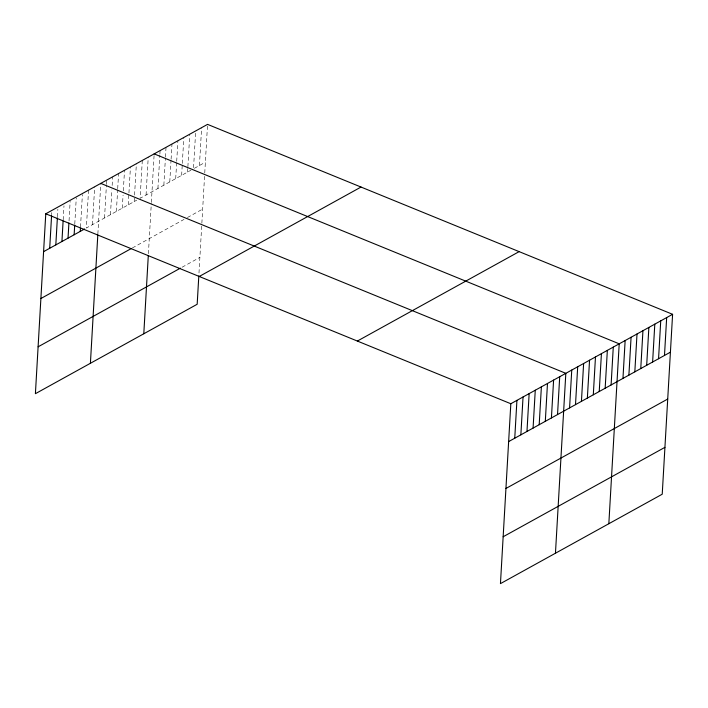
<?xml version="1.0" encoding="UTF-8"?>
<svg xmlns="http://www.w3.org/2000/svg" width="708" height="708" viewBox="0 0 708 708"><rect width="100%" height="100%" fill="white"/><g stroke="black" fill="none" stroke-linecap="round" stroke-linejoin="round"><path stroke-width="0.53" stroke-dasharray="3.54 2.66" d="M51.631 214.736L51.764 212.577M57.437 216.772L57.87 209.196M63.171 219.887L63.985 205.816M69.039 220.834L70.154 201.364M74.774 223.949L76.269 197.983M80.508 227.056L82.385 194.603M88.553 190.142L86.376 228.011L136.732 200.169M92.483 224.631L94.668 186.762M97.863 233.95L100.775 183.39M104.527 217.976L106.395 185.514M106.457 184.434L106.713 180.106M110.457 214.692L111.891 189.815M112.147 185.487L112.643 176.832M116.395 211.418L117.643 189.779M117.705 188.7L118.572 173.548M122.325 208.134L123.068 195.151M123.325 190.824L124.511 170.274M128.254 204.86L128.883 194.036M128.945 192.957L130.44 166.991M134.184 201.576L134.502 196.169M134.564 195.089L136.37 163.716M142.299 160.433L140.122 198.302L190.965 170.194M146.052 195.019L148.238 157.158M148.415 253.703L151.308 203.462M151.362 202.479L154.167 153.875M157.911 188.461L159.849 154.928M159.911 153.84L160.097 150.6M163.849 185.186L165.406 158.141M165.468 157.052L166.026 147.317M169.778 181.903L171.026 160.265M171.088 159.185L171.964 144.043M175.708 178.628L176.646 162.398M176.708 161.318L177.894 140.759M181.646 175.345L182.266 164.53M182.328 163.451L183.823 137.485M187.576 172.071L187.824 167.743M187.886 166.663L189.762 134.201M193.567 167.708L195.691 130.927M199.435 165.513L201.621 127.644M198.983 273.014L201.736 225.197M201.86 223.188L204.692 173.947M204.754 172.973L207.55 124.369M194.355 168.318L205.373 162.229M132.334 247.977L184.027 219.409M187.416 217.533L202.665 209.099M182.089 267.235L199.886 257.393"/><path stroke-width="1.06" d="M672.6 314.308L510.822 403.737L500.45 583.631L662.228 494.211L672.6 314.308L207.55 124.369L45.772 213.789L35.4 393.692L197.178 304.263L198.815 275.943M49.702 248.278L51.569 215.825M55.817 244.897L57.375 217.852M61.923 241.516L63.109 220.967M68.039 238.145L68.906 222.993M74.145 234.764L74.712 225.029M80.261 231.383L80.447 228.144M90.403 363.284L97.81 234.923M143.795 333.778L148.291 255.712M514.751 438.225L516.928 400.356M520.858 434.845L523.044 396.976M526.973 431.464L529.15 393.604M533.08 428.083L535.266 390.223M539.195 424.712L541.381 386.842M545.302 421.331L547.488 383.462M551.417 417.95L553.603 380.09M557.532 414.578L559.709 376.709M555.453 553.231L565.825 373.328L100.775 183.39M569.577 407.914L571.754 370.054M575.507 404.64L577.693 366.771M581.436 401.356L583.622 363.496M587.366 398.082L589.552 360.213M593.304 394.799L595.481 356.938M599.234 391.524L601.419 353.655M605.163 388.241L607.349 350.38M611.101 384.966L613.278 347.097M608.836 523.716L619.208 343.822L154.167 153.875M622.96 378.408L625.146 340.539M628.89 375.125L631.076 337.265M634.828 371.85L637.005 333.981M640.758 368.567L642.944 330.707M646.687 365.293L648.873 327.423M652.617 362.009L654.803 324.149M658.555 358.735L660.732 320.866M664.485 355.451L666.67 317.591M43.586 251.659L84.624 228.976M40.887 298.528L131.484 248.446M38.099 346.814L180.39 268.164M199.24 276.474L361.018 187.054M357.354 341.052L519.132 251.632M508.636 441.597L670.414 352.177M505.937 488.467L667.715 399.046M503.149 536.761L664.927 447.341M45.772 213.789L510.822 403.737"/></g></svg>
